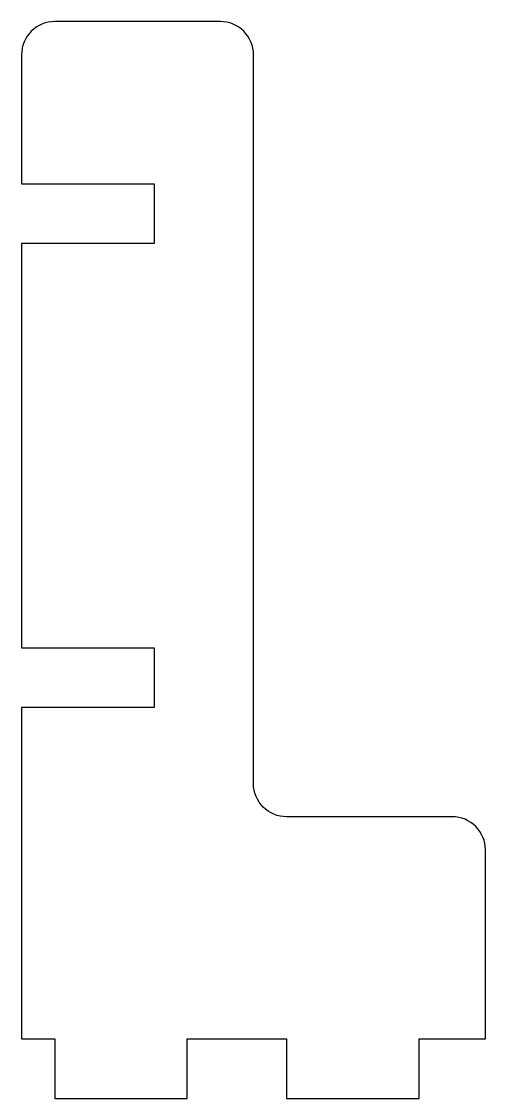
# Model space of a CAD drawing. Header units: millimetres. Extents: x -400 to -260, y 0 to 325.
import ezdxf

# ---------------------------------------------------------------- set-up
doc = ezdxf.new("R2010")
doc.units = ezdxf.units.MM
doc.layers.get('0').update_dxf_attribs({"linetype": 'CONTINUOUS'})

msp = doc.modelspace()

# ---------------------------------------------------------------- linework, layer by layer
msp.add_lwpolyline([(-390, 325, 0.414214), (-400, 315), (-400, 276), (-360, 276), (-360, 258), (-400, 258), (-400, 136), (-360, 136), (-360, 118), (-400, 118), (-400, 18), (-390, 18), (-390, 0), (-350, 0), (-350, 18), (-320, 18), (-320, 0), (-280, 0), (-280, 18), (-260, 18), (-260, 75, 0.414214), (-270, 85), (-320, 85, -0.414214), (-330, 95), (-330, 315, 0.414214), (-340, 325)], format="xyb", close=True)

doc.saveas('drawing.dxf')
